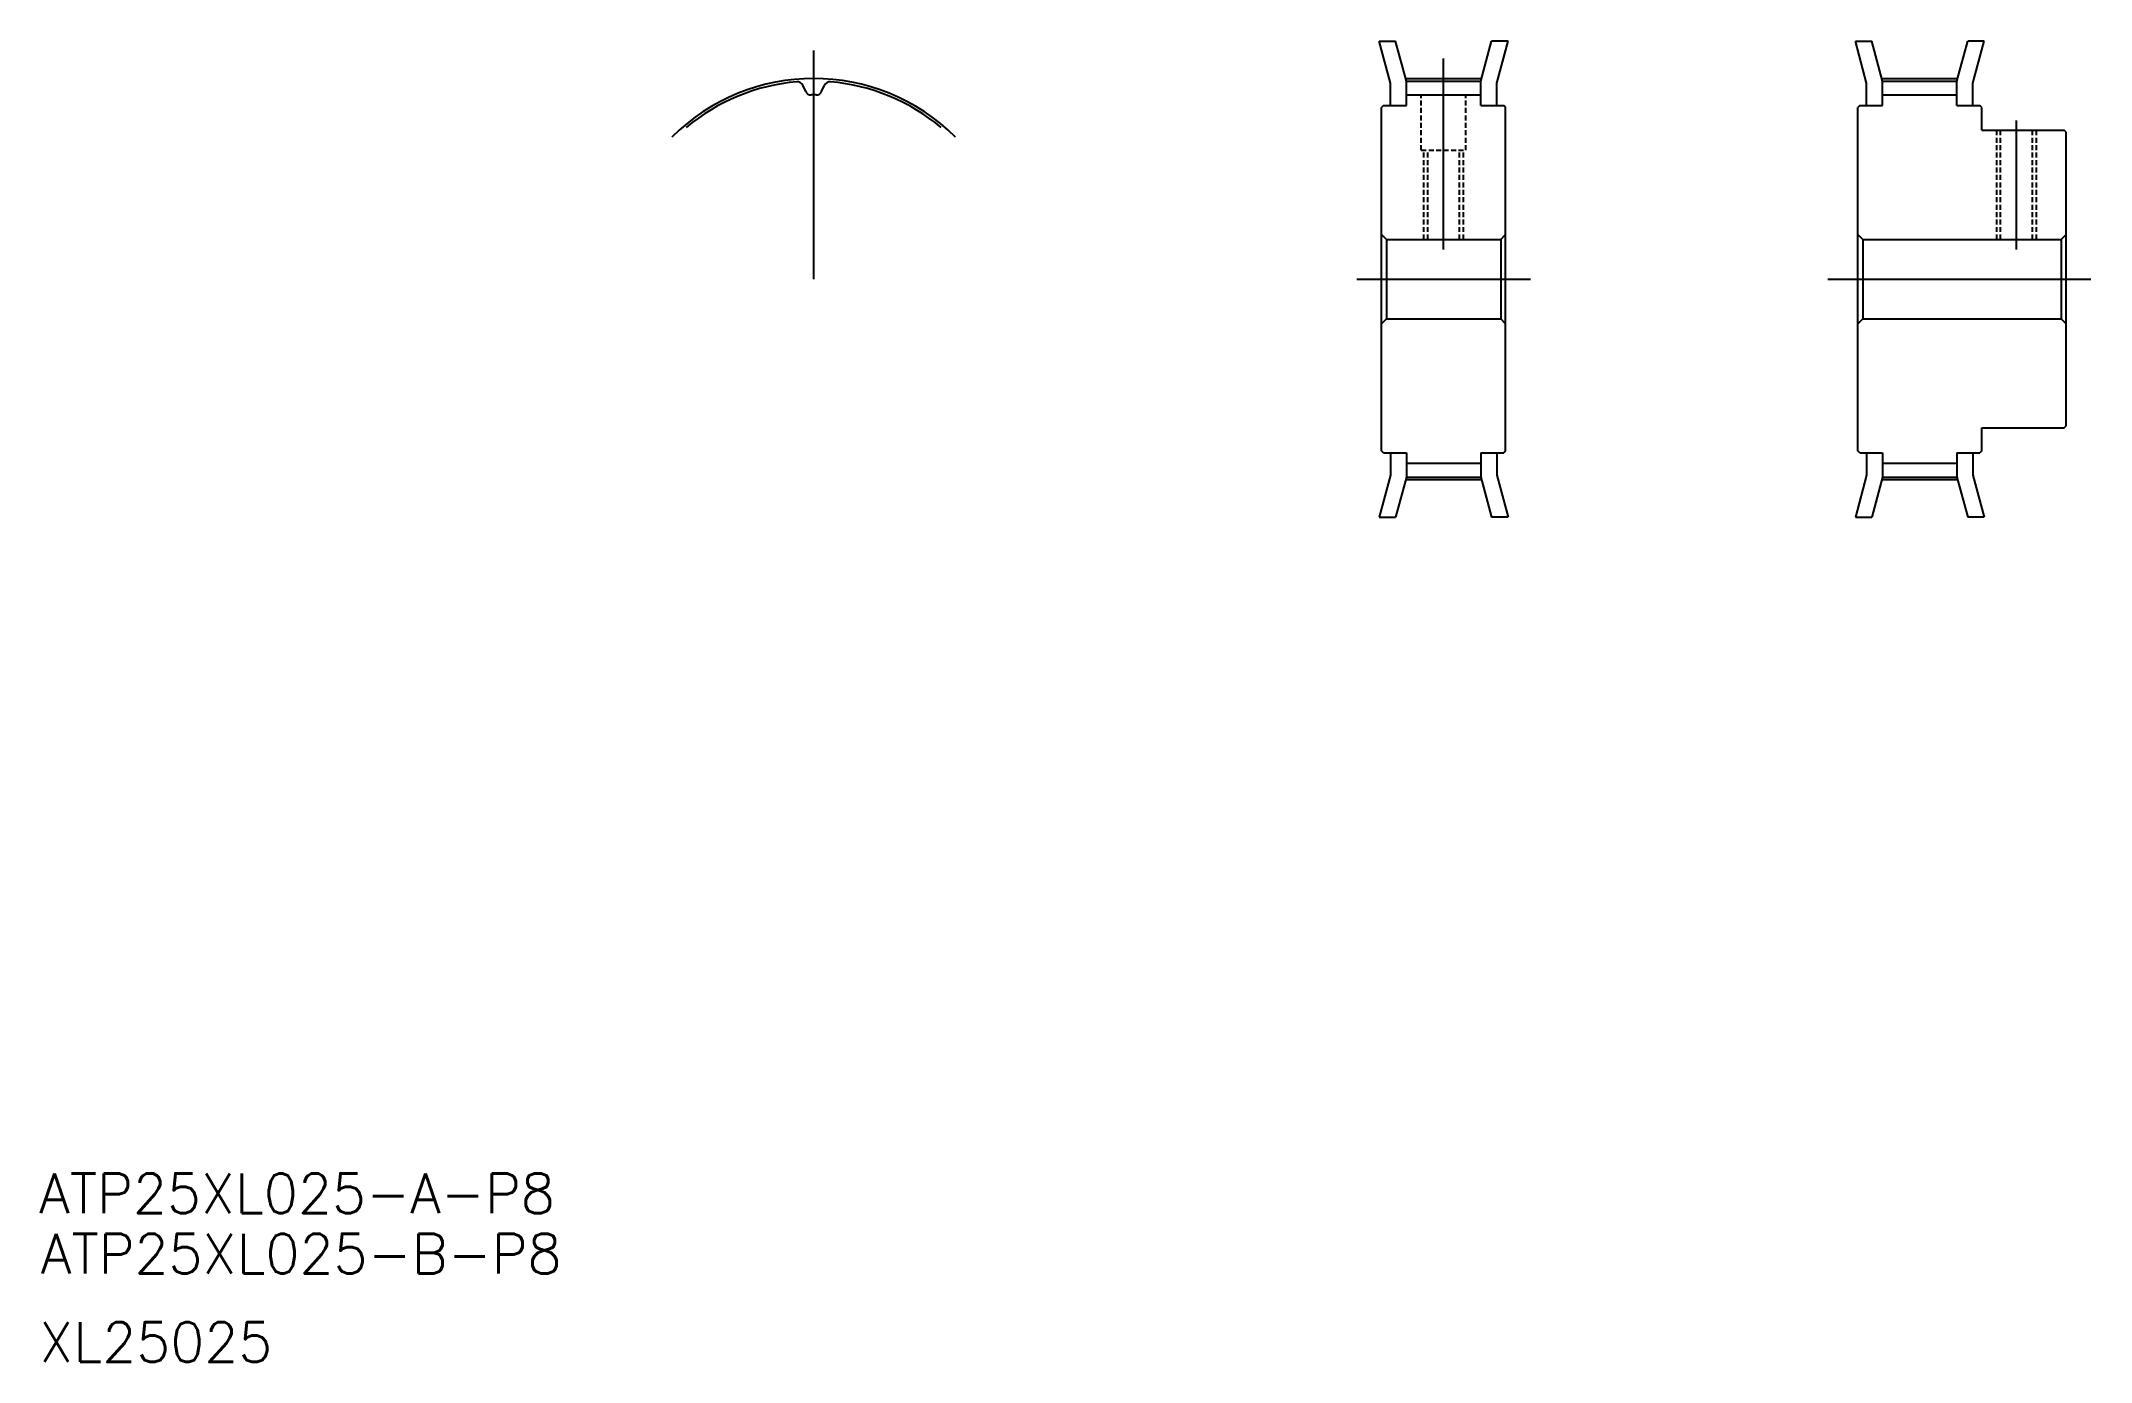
# Model space of a CAD drawing. Extents: x -19 to 188, y 0 to 133.
import ezdxf

# ---------------------------------------------------------------- set-up
doc = ezdxf.new("R2010")
doc.units = 0
doc.linetypes.add('CENTER', pattern=[50.8, 31.75, -6.35, 6.35, -6.35])
doc.linetypes.add('DASHED', pattern=[0.75, 0.5, -0.25])
doc.layers.get('0').update_dxf_attribs({"linetype": 'CONTINUOUS'})
doc.layers.add('CENTER', color=1, linetype='CENTER')
doc.styles.get("Standard").update_dxf_attribs({"font": 'txt', "bigfont": 'BIGFONT'})

msp = doc.modelspace()

# ---------------------------------------------------------------- linework, layer by layer
at = {"color": 7, "linetype": 'CONTINUOUS'}
for p, q in [((117.34, 128.97), (116.2, 133.22)), ((116.2, 133.22), (117.85, 133.22)), ((118.94, 129.18), (117.85, 133.22)), ((126.44, 129.18), (127.52, 133.22)), ((129.18, 133.22), (127.52, 133.22)), ((128.04, 128.97), (129.18, 133.22)), ((165.31, 128.97), (164.17, 133.22)), ((164.17, 133.22), (165.83, 133.22)), ((166.91, 129.18), (165.83, 133.22)), ((174.41, 129.18), (175.5, 133.22)), ((177.15, 133.22), (175.5, 133.22)), ((176.01, 128.97), (177.15, 133.22)), ((58.42, 128.13), (58.13, 128.76)), ((60.02, 128.13), (60.32, 128.76)), ((117.34, 126.72), (117.34, 128.97)), ((118.94, 129.18), (126.44, 129.18)), ((118.94, 126.72), (118.94, 129.18)), ((126.44, 126.72), (126.44, 129.18)), ((128.04, 126.72), (128.04, 128.97)), ((165.31, 126.72), (165.31, 128.97)), ((166.91, 129.18), (174.41, 129.18)), ((166.91, 126.72), (166.91, 129.18)), ((174.41, 126.72), (174.41, 129.18)), ((176.01, 126.72), (176.01, 128.97)), ((116.64, 126.72), (116.44, 126.52)), ((116.44, 91.92), (116.44, 126.52)), ((116.64, 126.72), (118.94, 126.72)), ((117.21, 126.72), (117.21, 126.72)), ((117.79, 126.72), (117.79, 126.72)), ((118.94, 127.78), (126.44, 127.78)), ((126.44, 126.72), (128.74, 126.72)), ((128.94, 126.52), (128.74, 126.72)), ((128.94, 91.92), (128.94, 126.52)), ((164.61, 126.72), (164.41, 126.52)), ((164.41, 91.92), (164.41, 126.52)), ((164.61, 126.72), (166.91, 126.72)), ((166.91, 127.78), (174.41, 127.78)), ((174.41, 126.72), (176.71, 126.72)), ((176.91, 126.52), (176.71, 126.72)), ((176.91, 124.22), (176.91, 126.52)), ((176.91, 124.22), (185.21, 124.22)), ((185.41, 124.02), (185.21, 124.22)), ((185.41, 94.42), (185.41, 124.02)), ((116.94, 113.22), (116.44, 113.72)), ((128.44, 113.22), (128.94, 113.72)), ((164.91, 113.22), (164.41, 113.72)), ((184.91, 113.22), (185.41, 113.72)), ((116.94, 113.22), (128.44, 113.22)), ((116.94, 113.22), (116.94, 105.22)), ((128.44, 113.22), (128.44, 105.22)), ((164.91, 113.22), (184.91, 113.22)), ((164.91, 113.22), (164.91, 105.22)), ((184.91, 113.22), (184.91, 105.22)), ((116.44, 104.72), (116.94, 105.22)), ((116.94, 105.22), (128.44, 105.22)), ((128.94, 104.72), (128.44, 105.22)), ((164.41, 104.72), (164.91, 105.22)), ((164.91, 105.22), (184.91, 105.22)), ((185.41, 104.72), (184.91, 105.22)), ((176.91, 94.22), (185.21, 94.22)), ((176.91, 91.92), (176.91, 94.22)), ((185.21, 94.22), (185.41, 94.42)), ((116.64, 91.72), (116.44, 91.92)), ((116.64, 91.72), (118.94, 91.72)), ((117.34, 91.72), (117.34, 89.47)), ((118.94, 91.72), (118.94, 89.26)), ((126.44, 91.72), (126.44, 89.26)), ((126.44, 91.72), (128.74, 91.72)), ((128.04, 91.72), (128.04, 89.47)), ((128.94, 91.92), (128.74, 91.72)), ((164.61, 91.72), (164.41, 91.92)), ((164.61, 91.72), (166.91, 91.72)), ((165.31, 91.72), (165.31, 89.47)), ((166.91, 91.72), (166.91, 89.26)), ((174.41, 91.72), (174.41, 89.26)), ((174.41, 91.72), (176.71, 91.72)), ((176.01, 91.72), (176.01, 89.47)), ((176.91, 91.92), (176.71, 91.72)), ((117.34, 89.47), (116.2, 85.22)), ((118.94, 89.26), (117.85, 85.22)), ((118.94, 90.66), (126.44, 90.66)), ((118.94, 89.26), (126.44, 89.26)), ((126.44, 89.26), (127.52, 85.22)), ((128.04, 89.47), (129.18, 85.22)), ((165.31, 89.47), (164.17, 85.22)), ((166.91, 89.26), (165.83, 85.22)), ((166.91, 90.66), (174.41, 90.66)), ((166.91, 89.26), (174.41, 89.26)), ((174.41, 89.26), (175.5, 85.22)), ((176.01, 89.47), (177.15, 85.22)), ((116.2, 85.22), (117.85, 85.22)), ((129.18, 85.22), (127.52, 85.22)), ((164.17, 85.22), (165.83, 85.22)), ((177.15, 85.22), (175.5, 85.22))]:
    msp.add_line(p, q, dxfattribs=at)
at = {"color": 3, "linetype": 'DASHED'}
for p, q in [((120.44, 122.22), (120.44, 127.78)), ((124.94, 122.22), (124.94, 127.78)), ((178.41, 113.22), (178.41, 124.22)), ((178.81, 113.22), (178.81, 124.22)), ((182.01, 113.22), (182.01, 124.22)), ((182.41, 113.22), (182.41, 124.22)), ((120.44, 122.22), (124.94, 122.22)), ((120.69, 113.22), (120.69, 122.22)), ((121.09, 113.22), (121.09, 122.22)), ((124.29, 113.22), (124.29, 122.22)), ((124.69, 113.22), (124.69, 122.22))]:
    msp.add_line(p, q, dxfattribs=at)
at = {"color": 7, "linetype": 'CONTINUOUS'}
for centre, radius, start, end in [((59.22, 109.22), 19.96, 94.8878, 130), ((57.57, 128.5), 0.61, 25, 94.8878), ((58.97, 128.39), 0.61, 205, 270.7493), ((59.47, 128.39), 0.61, 269.2507, 335), ((60.87, 128.5), 0.61, 85.1122, 155), ((59.22, 109.22), 19.96, 50, 85.1122), ((59.22, 109.22), 18.56, 89.2507, 90.7493)]:
    msp.add_arc(centre, radius, start, end, dxfattribs=at)
at = {"layer": 'CENTER', "color": 1, "linetype": 'CENTER'}
for p, q in [((59.22, 109.22), (59.22, 132.27)), ((122.69, 112.22), (122.69, 131.44)), ((118.94, 129.44), (126.44, 129.44)), ((166.91, 129.44), (174.41, 129.44)), ((180.41, 112.22), (180.41, 125.22)), ((113.94, 109.22), (131.44, 109.22)), ((161.41, 109.22), (187.91, 109.22)), ((118.94, 89.01), (126.44, 89.01)), ((166.91, 89.01), (174.41, 89.01))]:
    msp.add_line(p, q, dxfattribs=at)
msp.add_arc((59.22, 109.22), 20.22, 45, 135, dxfattribs=at)

# ---------------------------------------------------------------- texts
at = {"color": 7, "linetype": 'CONTINUOUS'}
for s, p in [('ATP25XL025-A-P8', (-18.8, 15.08)), ('ATP25XL025-B-P8', (-18.64, 9)), ('XL25025', (-18.8, 0.08))]:
    msp.add_text(s, height=4, dxfattribs=at).set_placement(p)

doc.saveas('drawing.dxf')
